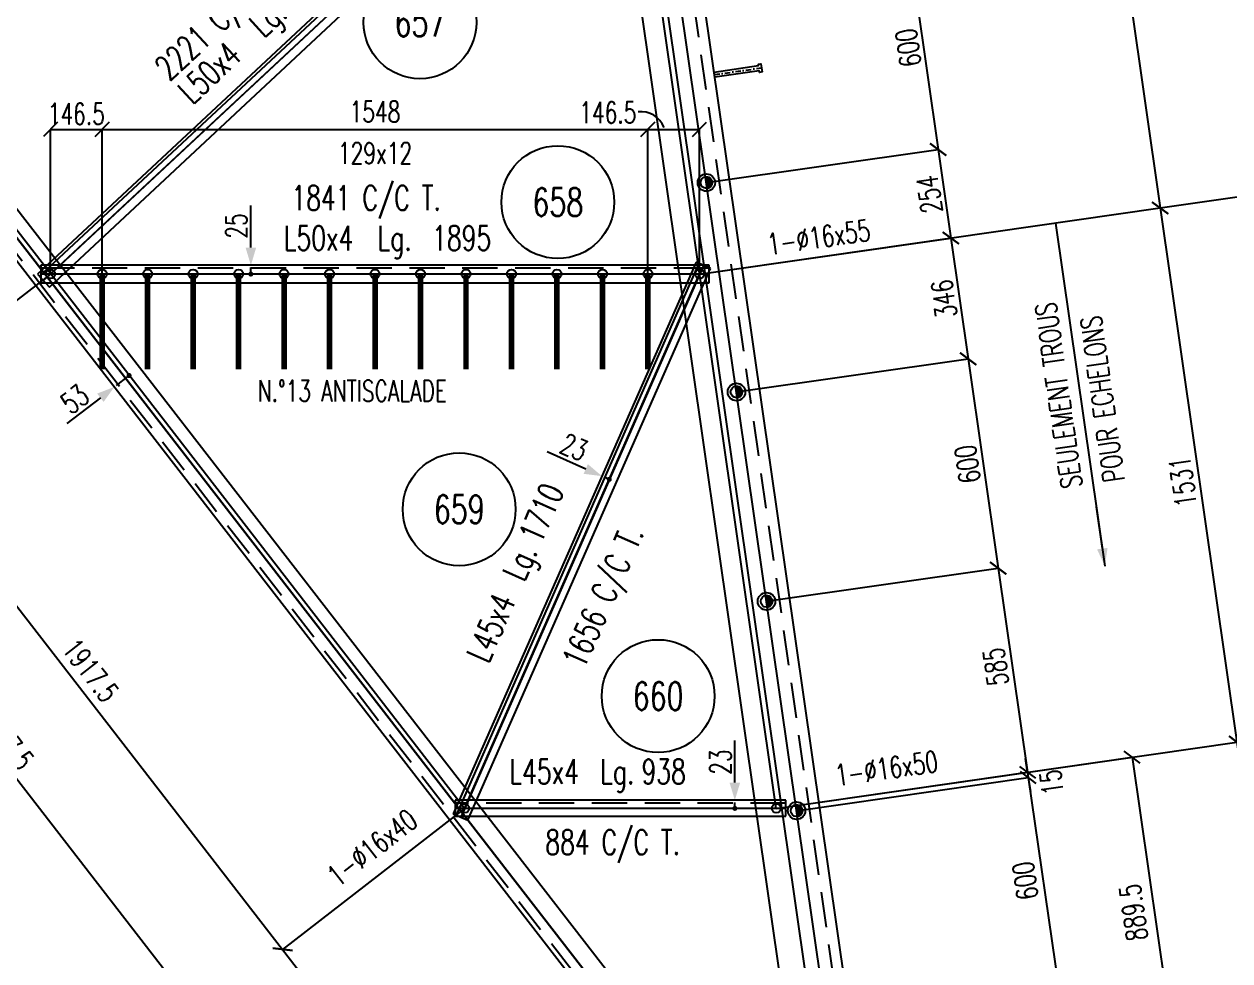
# Model space of a CAD drawing. Extents: x 87063 to 103283, y -59241 to -47761.
# Drawn here: x 93818 to 97238, y -54251 to -51594 of the extents above; entities that cross this region are included whole.
import ezdxf
from ezdxf.enums import TextEntityAlignment as Align

# ---------------------------------------------------------------- set-up
doc = ezdxf.new("R2010")
doc.units = 0
doc.header["$LTSCALE"] = 200
doc.header["$MEASUREMENT"] = 0
doc.linetypes.add('DASHDOT', pattern=[1, 0.5, -0.25, 0, -0.25])
doc.linetypes.add('DASHED', pattern=[0.75, 0.5, -0.25])
doc.layers.get('0').update_dxf_attribs({"linetype": 'CONTINUOUS'})
for name, color, linetype in [('ASSI', 3, 'CONTINUOUS'), ('BOLLINI_1', 7, 'CONTINUOUS'), ('Echelon', 3, 'CONTINUOUS'), ('FORI', 2, 'CONTINUOUS'), ('LINEA_ANG', 2, 'CONTINUOUS'), ('LS', 7, 'CONTINUOUS'), ('MZ', 6, 'DASHDOT'), ('QT_MAL', 7, 'CONTINUOUS'), ('QT_MPR', 7, 'CONTINUOUS'), ('QT_MSP', 7, 'CONTINUOUS'), ('TRAT-Y', 7, 'DASHED')]:
    doc.layers.add(name, color=color, linetype=linetype)
doc.styles.add('QUOTE', font='ROMANS8.SHX', dxfattribs={"width": 0.7})
doc.styles.add('RQL', font='ROMANS8.SHX', dxfattribs={"width": 0.7})
doc.styles.add('RS', font='ROMANS8.shx', dxfattribs={"width": 0.7})
doc.styles.get("Standard").update_dxf_attribs({"font": 'ROMANS8.SHX', "width": 0.7})
doc.dimstyles.new('FRECCE1_20', dxfattribs={"dimtxt": 60, "dimasz": 6.6667, "dimexe": 0, "dimexo": 0, "dimgap": 1, "dimtad": 1, "dimzin": 0, "dimdsep": 46, "dimtxsty": 'RS', "dimblk1": 'QUOTP', "dimblk2": 'QUOTF', "dimsah": 1, "dimcen": 0, "dimclrd": 2, "dimclre": 2, "dimclrt": 7, "dimadec": 0, "dimazin": 0, "dimtfac": 1, "dimtix": 1, "dimtmove": 2, "dimatfit": 3, "dimldrblk": 'QUOTP', "dimfxl": 1, "dimtolj": 1, "dimtzin": 0, "dimarcsym": 0})
doc.dimstyles.new('TRATTO_20', dxfattribs={"dimscale": 0, "dimtxt": 60, "dimasz": 40, "dimexe": 0, "dimexo": 0, "dimgap": 10, "dimtad": 1, "dimrnd": 0.5, "dimdsep": 46, "dimtxsty": 'RS', "dimblk1": 'OBLIQUE', "dimblk2": 'OBLIQUE', "dimsah": 1, "dimcen": 0.09, "dimclrd": 2, "dimclre": 2, "dimclrt": 7, "dimadec": 0, "dimazin": 0, "dimtfac": 1, "dimtix": 1, "dimtmove": 2, "dimatfit": 3, "dimfxl": 1, "dimtolj": 1, "dimtzin": 0, "dimarcsym": 0})

# ---------------------------------------------------------------- blocks, each defined once
blk = doc.blocks.new('ASSE98')
blk.add_line((0, 0), (1, 0))
at = {"color": 7, "style": 'QUOTE', "width": 0.5, "flags": 1}
for tag, p in [('TI', (1.38308, 6.82731)), ('DI_S', (1.38308, 6.42178)), ('D_S', (1.38308, 6.02092)), ('E_S', (1.38308, 5.68065)), ('NFORI', (1.36454, 5.29792)), ('ALAR', (1.36349, 4.93246)), ('FAM', (1.3775, 4.54645)), ('ALA', (1.38308, 4.19257)), ('DISP2', (1.38308, 3.84971)), ('DISP1', (1.38308, 3.50686)), ('PINZAF', (1.38308, 3.164)), ('PINZAI', (1.38308, 2.82114)), ('TRP', (1.38308, 2.47829)), ('NP', (1.38308, 2.13543)), ('SV', (1.38308, 1.79257)), ('PESO', (1.38308, 1.44971)), ('QUA', (1.38308, 1.10686)), ('LUN', (1.38308, 0.764)), ('PROF', (1.38308, 0.42114)), ('POS', (1.38308, 0.07829))]:
    blk.add_attdef(tag, p, '', height=0.2, dxfattribs=at)
at = {"color": 7, "flags": 1}
for tag, p in [('LAV1', (3.07431, 6.82847)), ('LAV2', (3.07431, 6.49513)), ('LAV3', (3.07431, 6.1618)), ('LAV4', (3.07431, 5.82847)), ('LAV5', (3.07431, 5.49513)), ('LAV6', (3.07431, 5.1618)), ('LAV7', (3.07431, 4.82847)), ('LAV8', (3.07431, 4.49513)), ('LAV9', (3.07431, 4.1618)), ('LAV10', (3.07431, 3.82847))]:
    blk.add_attdef(tag, p, '', height=0.2, dxfattribs=at)
blk = doc.blocks.new('16')
blk.add_circle((0, 0), 1)
blk = doc.blocks.new('_OBLIQUE')
at = {"color": 0, "linetype": 'ByBlock'}
blk.add_line((-0.5, -0.5), (0.5, 0.5), dxfattribs=at)
blk = doc.blocks.new('*D34')
at = {"layer": 'QT_MPR', "color": 2, "lineweight": -2, "transparency": 16777216}
for p, q in [((95516.7, -50787.2), (96823.3, -50599.7)), ((96823.3, -50599.7), (97040.8, -52115.4)), ((95734.2, -52302.9), (97040.8, -52115.4))]:
    blk.add_line(p, q, dxfattribs=at)
at = {"layer": 'QT_MPR', "color": 2, "lineweight": -2, "transparency": 16777216, "xscale": 40, "yscale": 40, "zscale": 40}
for p, rotation in [((96823.3, -50599.7), 98.16615670567538), ((97040.8, -52115.4), 278.1661567056754)]:
    blk.add_blockref('_OBLIQUE', p, dxfattribs=dict(at, rotation=rotation))
at = {"layer": 'QT_MPR', "color": 7, "transparency": 16777216, "insert": (96891.8, -51363.8), "char_height": 60, "attachment_point": 5, "rotation": 98.1662, "style": 'RS'}
blk.add_mtext('\\A1;1531', dxfattribs=at)
blk = doc.blocks.new('*D33')
at = {"layer": 'QT_MPR', "color": 2, "lineweight": -2, "transparency": 16777216}
for p, q in [((95734.2, -52302.9), (97040.8, -52115.4)), ((97040.8, -52115.4), (97258.3, -53631.1)), ((95951.7, -53818.6), (97258.3, -53631.1))]:
    blk.add_line(p, q, dxfattribs=at)
at = {"layer": 'QT_MPR', "color": 2, "lineweight": -2, "transparency": 16777216, "xscale": 40, "yscale": 40, "zscale": 40}
for p, rotation in [((97040.8, -52115.4), 98.16615670567538), ((97258.3, -53631.1), 278.1661567056754)]:
    blk.add_blockref('_OBLIQUE', p, dxfattribs=dict(at, rotation=rotation))
at = {"layer": 'QT_MPR', "color": 7, "transparency": 16777216, "insert": (97104.7, -52892), "char_height": 60, "attachment_point": 5, "rotation": 98.1662, "style": 'RS'}
blk.add_mtext('\\A1;1531', dxfattribs=at)
blk = doc.blocks.new('*D40')
at = {"layer": 'QT_MPR', "color": 2, "lineweight": -2, "transparency": 16777216}
for p, q in [((95951.7, -53818.6), (97258.3, -53631.1)), ((97258.3, -53631.1), (97477, -55154.7)), ((96225.8, -55334.3), (97477, -55154.7))]:
    blk.add_line(p, q, dxfattribs=at)
at = {"layer": 'QT_MPR', "color": 2, "lineweight": -2, "transparency": 16777216, "xscale": 40, "yscale": 40, "zscale": 40}
for p, rotation in [((97258.3, -53631.1), 98.16615670567538), ((97477, -55154.7), 278.1661567056754)]:
    blk.add_blockref('_OBLIQUE', p, dxfattribs=dict(at, rotation=rotation))
at = {"layer": 'QT_MPR', "color": 7, "transparency": 16777216, "insert": (97312.4, -54398.4), "char_height": 60, "attachment_point": 5, "rotation": 98.1662, "style": 'RS'}
blk.add_mtext('\\A1;1539.5', dxfattribs=at)
blk = doc.blocks.new('*D39')
at = {"layer": 'QT_MPR', "color": 2, "lineweight": -2, "transparency": 16777216}
for p, q in [((95951.7, -53818.6), (96961.4, -53673.7)), ((96961.4, -53673.7), (97087.7, -54553.9)), ((96093.9, -54696.6), (97087.7, -54553.9))]:
    blk.add_line(p, q, dxfattribs=at)
at = {"layer": 'QT_MPR', "color": 2, "lineweight": -2, "transparency": 16777216, "xscale": 40, "yscale": 40, "zscale": 40}
for p, rotation in [((96961.4, -53673.7), 98.16615670567538), ((97087.7, -54553.9), 278.1661567056754)]:
    blk.add_blockref('_OBLIQUE', p, dxfattribs=dict(at, rotation=rotation))
at = {"layer": 'QT_MPR', "color": 7, "transparency": 16777216, "insert": (96964.7, -54113.8), "char_height": 60, "attachment_point": 5, "rotation": 98.1662, "style": 'RS'}
blk.add_mtext('\\A1;889.5', dxfattribs=at)
blk = doc.blocks.new('*D51')
at = {"layer": 'QT_MPR', "color": 2, "lineweight": -2, "transparency": 16777216}
for p, q in [((92718.7, -50787.2), (92202.6, -51187.2)), ((92202.6, -51187.2), (93377.1, -52702.9)), ((93893.2, -52302.9), (93377.1, -52702.9))]:
    blk.add_line(p, q, dxfattribs=at)
at = {"layer": 'QT_MPR', "color": 2, "lineweight": -2, "transparency": 16777216, "xscale": 40, "yscale": 40, "zscale": 40}
for p, rotation in [((92202.6, -51187.2), 127.7719712303497), ((93377.1, -52702.9), 307.7719712303497)]:
    blk.add_blockref('_OBLIQUE', p, dxfattribs=dict(at, rotation=rotation))
at = {"layer": 'QT_MPR', "color": 7, "transparency": 16777216, "insert": (92834.4, -51900.5), "char_height": 60, "attachment_point": 5, "rotation": 307.772, "style": 'RS'}
blk.add_mtext('\\A1;1917.5', dxfattribs=at)
blk = doc.blocks.new('*D52')
at = {"layer": 'QT_MPR', "color": 2, "lineweight": -2, "transparency": 16777216}
for p, q in [((93893.2, -52302.9), (93377.1, -52702.9)), ((93377.1, -52702.9), (94551.6, -54218.6)), ((95067.7, -53818.6), (94551.6, -54218.6))]:
    blk.add_line(p, q, dxfattribs=at)
at = {"layer": 'QT_MPR', "color": 2, "lineweight": -2, "transparency": 16777216, "xscale": 40, "yscale": 40, "zscale": 40}
for p, rotation in [((93377.1, -52702.9), 127.7719712303497), ((94551.6, -54218.6), 307.7719712303497)]:
    blk.add_blockref('_OBLIQUE', p, dxfattribs=dict(at, rotation=rotation))
at = {"layer": 'QT_MPR', "color": 7, "transparency": 16777216, "insert": (94006.7, -53427.3), "char_height": 60, "attachment_point": 5, "rotation": 307.772, "style": 'RS'}
blk.add_mtext('\\A1;1917.5', dxfattribs=at)
blk = doc.blocks.new('*D53')
at = {"layer": 'QT_MPR', "color": 2, "lineweight": -2, "transparency": 16777216}
for p, q in [((95067.7, -53818.6), (94551.6, -54218.6)), ((94551.6, -54218.6), (95492.1, -55432.3)), ((95997.9, -55040.2), (95492.1, -55432.3))]:
    blk.add_line(p, q, dxfattribs=at)
at = {"layer": 'QT_MPR', "color": 2, "lineweight": -2, "transparency": 16777216, "xscale": 40, "yscale": 40, "zscale": 40}
for p, rotation in [((94551.6, -54218.6), 127.7719712303497), ((95492.1, -55432.3), 307.7719712303497)]:
    blk.add_blockref('_OBLIQUE', p, dxfattribs=dict(at, rotation=rotation))
at = {"layer": 'QT_MPR', "color": 7, "transparency": 16777216, "insert": (95048.9, -54788.7), "char_height": 60, "attachment_point": 5, "rotation": 307.772, "style": 'RS'}
blk.add_mtext('\\A1;1535.5', dxfattribs=at)
blk = doc.blocks.new('QUOTP')
at = {"layer": 'ASSI', "color": 2, "const_width": 1.07}
blk.add_lwpolyline([(-0.53, 0, 1), (0.53, 0, 1)], format="xyb", close=True, dxfattribs=at)
blk = doc.blocks.new('QUOTF')
at = {"layer": 'LS', "color": 2}
blk.add_line((7.5, 0), (25.5, 0), dxfattribs=at)
blk.add_solid([(7.5, 2.25), (0, 0), (7.5, -2.25)], dxfattribs=at)
blk = doc.blocks.new('*D144')
at = {"layer": 'QT_MAL', "color": 2, "lineweight": -2, "transparency": 16777216}
blk.add_line((94111, -52594.8), (94079.6, -52619.1), dxfattribs=at)
at = {"layer": 'QT_MAL', "color": 2, "lineweight": -2, "transparency": 16777216, "xscale": 6.6667, "yscale": 6.6667, "zscale": 6.6667}
for name, p, rotation in [('QUOTP', (94116.2, -52590.7), 37.77197123034964), ('QUOTF', (94074.3, -52623.1), 217.7719712303496)]:
    blk.add_blockref(name, p, dxfattribs=dict(at, rotation=rotation))
at = {"layer": 'QT_MAL', "color": 7, "transparency": 16777216, "insert": (93961.9, -52657.8), "char_height": 60, "attachment_point": 5, "rotation": 37.772, "style": 'RS'}
blk.add_mtext('\\A1;53', dxfattribs=at)
blk = doc.blocks.new('*D148')
at = {"layer": 'QT_MAL', "color": 2, "lineweight": -2, "transparency": 16777216}
blk.add_line((94461.6, -52296.2), (94461.6, -52284.6), dxfattribs=at)
at = {"layer": 'QT_MAL', "color": 2, "lineweight": -2, "transparency": 16777216, "xscale": 6.6667, "yscale": 6.6667, "zscale": 6.6667}
for name, p, rotation in [('QUOTF', (94461.6, -52277.9), 89.9999999999998), ('QUOTP', (94461.6, -52302.9), 269.9999999999998)]:
    blk.add_blockref(name, p, dxfattribs=dict(at, rotation=rotation))
at = {"layer": 'QT_MAL', "color": 7, "transparency": 16777216, "insert": (94420.2, -52166.2), "char_height": 60, "attachment_point": 5, "rotation": 90, "style": 'RS'}
blk.add_mtext('\\A1;25', dxfattribs=at)
blk = doc.blocks.new('*D149')
at = {"layer": 'QT_MAL', "color": 2, "lineweight": -2, "transparency": 16777216}
blk.add_line((95472, -52882.6), (95463.2, -52878.7), dxfattribs=at)
at = {"layer": 'QT_MAL', "color": 2, "lineweight": -2, "transparency": 16777216, "xscale": 6.6667, "yscale": 6.6667, "zscale": 6.6667}
for name, p, rotation in [('QUOTF', (95457.1, -52876), 156.2638726337537), ('QUOTP', (95478.1, -52885.3), 336.2638726337537)]:
    blk.add_blockref(name, p, dxfattribs=dict(at, rotation=rotation))
at = {"layer": 'QT_MAL', "color": 7, "transparency": 16777216, "insert": (95378.1, -52793.7), "char_height": 60, "attachment_point": 5, "rotation": 336.2639, "style": 'RS'}
blk.add_mtext('\\A1;23', dxfattribs=at)
blk = doc.blocks.new('*D150')
at = {"layer": 'QT_MAL', "color": 2, "lineweight": -2, "transparency": 16777216}
blk.add_line((95834.2, -53811.9), (95834.2, -53802.3), dxfattribs=at)
at = {"layer": 'QT_MAL', "color": 2, "lineweight": -2, "transparency": 16777216, "xscale": 6.6667, "yscale": 6.6667, "zscale": 6.6667}
for name, p, rotation in [('QUOTF', (95834.2, -53795.6), 90.0000000000004), ('QUOTP', (95834.2, -53818.6), 270.0000000000004)]:
    blk.add_blockref(name, p, dxfattribs=dict(at, rotation=rotation))
at = {"layer": 'QT_MAL', "color": 7, "transparency": 16777216, "insert": (95793.5, -53687.4), "char_height": 60, "attachment_point": 5, "rotation": 90, "style": 'RS'}
blk.add_mtext('\\A1;23', dxfattribs=at)
blk = doc.blocks.new('xxx')
blk.add_circle((0, 0), 8)
at = {"color": 3, "style": 'RQL', "width": 0.7}
blk.add_attdef('POS', text='', height=4, dxfattribs=at).set_placement((0, 0), align=Align.MIDDLE)
at = {"color": 3, "style": 'RQL', "width": 0.7, "flags": 1}
blk.add_attdef('POS1', (-0.39, -5.42), '', height=2, dxfattribs=at)
at = {"style": 'RQL', "width": 0.7, "flags": 1}
blk.add_attdef('TIPO', (-0.39, -8.66), '', height=2, dxfattribs=at)
blk = doc.blocks.new('*D63')
at = {"layer": 'LS', "color": 2, "lineweight": -2, "transparency": 16777216}
for p, q in [((98247.7, -49271.5), (99321, -49271.5)), ((99321, -55334.3), (99321, -49271.5)), ((96225.8, -55334.3), (99321, -55334.3))]:
    blk.add_line(p, q, dxfattribs=at)
at = {"layer": 'LS', "color": 2, "lineweight": -2, "transparency": 16777216, "xscale": 40, "yscale": 40, "zscale": 40}
for p, rotation in [((99321, -49271.5), 90), ((99321, -55334.3), 270)]:
    blk.add_blockref('_OBLIQUE', p, dxfattribs=dict(at, rotation=rotation))
at = {"layer": 'LS', "color": 7, "transparency": 16777216, "insert": (99281, -52302.9), "char_height": 60, "attachment_point": 5, "rotation": 90, "style": 'RS'}
blk.add_mtext('\\A1;6000', dxfattribs=at)
blk = doc.blocks.new('*D67')
at = {"layer": 'LS', "color": 2, "lineweight": -2, "transparency": 16777216}
for p, q in [((98727.6, -53818.6), (99021, -53818.6)), ((99021, -53818.6), (99021, -55334.3)), ((96225.8, -55334.3), (99021, -55334.3))]:
    blk.add_line(p, q, dxfattribs=at)
at = {"layer": 'LS', "color": 2, "lineweight": -2, "transparency": 16777216, "xscale": 40, "yscale": 40, "zscale": 40}
for p, rotation in [((99021, -53818.6), 90), ((99021, -55334.3), 270)]:
    blk.add_blockref('_OBLIQUE', p, dxfattribs=dict(at, rotation=rotation))
at = {"layer": 'LS', "color": 7, "transparency": 16777216, "insert": (98981, -54576.4), "char_height": 60, "attachment_point": 5, "rotation": 90, "style": 'RS'}
blk.add_mtext('\\A1;1500', dxfattribs=at)
blk = doc.blocks.new('*D70')
at = {"layer": 'QT_MPR', "color": 2, "lineweight": -2, "transparency": 16777216}
for p, q in [((92661.6, -53314.2), (93167.5, -52922.2)), ((93167.5, -52922.2), (94286.9, -54366.8)), ((93781, -54758.8), (94286.9, -54366.8))]:
    blk.add_line(p, q, dxfattribs=at)
at = {"layer": 'QT_MPR', "color": 2, "lineweight": -2, "transparency": 16777216, "xscale": 40, "yscale": 40, "zscale": 40}
for p, rotation in [((93167.5, -52922.2), 127.7719712303499), ((94286.9, -54366.8), 307.7719712303499)]:
    blk.add_blockref('_OBLIQUE', p, dxfattribs=dict(at, rotation=rotation))
at = {"layer": 'QT_MPR', "color": 7, "transparency": 16777216, "insert": (93765.9, -53619.5), "char_height": 60, "attachment_point": 5, "rotation": 307.772, "style": 'RS'}
blk.add_mtext('\\A1;1827.5', dxfattribs=at)
blk = doc.blocks.new('bull')
at = {"style": 'RS', "width": 0.7, "flags": 1}
for tag, p in [('NN', (-12.25, 0)), ('DIAMETRO', (0, -4.86)), ('SERRAGGIO', (0, -9.71)), ('LUNGHEZZA', (0, -14.57)), ('NB', (0, -19.43)), ('TIPO', (0, -24.12)), ('EL', (-0.14, -29))]:
    blk.add_attdef(tag, p, '', height=3, dxfattribs=at)
at = {"style": 'RS', "width": 0.7}
blk.add_attdef('BULLONE', (0, 0), '', height=3, dxfattribs=at)
blk = doc.blocks.new('*D102')
at = {"layer": 'QT_MPR', "color": 2, "lineweight": -2, "transparency": 16777216}
for p, q in [((93893.2, -52302.9), (93893.2, -51892.3)), ((93893.2, -51892.3), (94039.7, -51892.3)), ((94039.7, -52302.9), (94039.7, -51892.3))]:
    blk.add_line(p, q, dxfattribs=at)
at = {"layer": 'QT_MPR', "color": 2, "lineweight": -2, "transparency": 16777216, "xscale": 40, "yscale": 40, "zscale": 40}
for p, rotation in [((93893.2, -51892.3), 179.9999999999997), ((94039.7, -51892.3), 359.9999999999997)]:
    blk.add_blockref('_OBLIQUE', p, dxfattribs=dict(at, rotation=rotation))
at = {"layer": 'QT_MPR', "color": 7, "transparency": 16777216, "insert": (93966.5, -51848.4), "char_height": 60, "attachment_point": 5, "style": 'RS'}
blk.add_mtext('\\A1;146.5', dxfattribs=at)
blk = doc.blocks.new('*D101')
at = {"layer": 'QT_MPR', "color": 2, "lineweight": -2, "transparency": 16777216}
for p, q in [((94039.7, -52302.9), (94039.7, -51892.3)), ((94039.7, -51892.3), (95587.7, -51892.3)), ((95587.7, -52302.9), (95587.7, -51892.3))]:
    blk.add_line(p, q, dxfattribs=at)
at = {"layer": 'QT_MPR', "color": 2, "lineweight": -2, "transparency": 16777216, "xscale": 40, "yscale": 40, "zscale": 40}
for p, rotation in [((94039.7, -51892.3), 179.9999999999997), ((95587.7, -51892.3), 359.9999999999997)]:
    blk.add_blockref('_OBLIQUE', p, dxfattribs=dict(at, rotation=rotation))
at = {"layer": 'QT_MPR', "color": 7, "transparency": 16777216, "insert": (94813.7, -51959.8), "char_height": 60, "attachment_point": 5, "style": 'RS'}
blk.add_mtext('\\A1;129x12', dxfattribs=at)
blk = doc.blocks.new('*D100')
at = {"layer": 'QT_MPR', "color": 2, "lineweight": -2, "transparency": 16777216}
for p, q in [((94039.7, -52302.9), (94039.7, -51892.3)), ((94039.7, -51892.3), (95587.7, -51892.3)), ((95587.7, -52302.9), (95587.7, -51892.3))]:
    blk.add_line(p, q, dxfattribs=at)
at = {"layer": 'QT_MPR', "color": 2, "lineweight": -2, "transparency": 16777216, "xscale": 40, "yscale": 40, "zscale": 40}
for p, rotation in [((94039.7, -51892.3), 179.9999999999997), ((95587.7, -51892.3), 359.9999999999997)]:
    blk.add_blockref('_OBLIQUE', p, dxfattribs=dict(at, rotation=rotation))
at = {"layer": 'QT_MPR', "color": 7, "transparency": 16777216, "insert": (94813.7, -51842.3), "char_height": 60, "attachment_point": 5, "style": 'RS'}
blk.add_mtext('\\A1;1548', dxfattribs=at)
blk = doc.blocks.new('*D103')
at = {"layer": 'QT_MPR', "color": 2, "lineweight": -2, "transparency": 16777216}
for p, q in [((95587.7, -52302.9), (95587.7, -51892.3)), ((95587.7, -51892.3), (95734.2, -51892.3)), ((95734.2, -52302.9), (95734.2, -51892.3))]:
    blk.add_line(p, q, dxfattribs=at)
at = {"layer": 'QT_MPR', "color": 2, "lineweight": -2, "transparency": 16777216, "xscale": 40, "yscale": 40, "zscale": 40}
for p, rotation in [((95587.7, -51892.3), 179.9999999999997), ((95734.2, -51892.3), 359.9999999999997)]:
    blk.add_blockref('_OBLIQUE', p, dxfattribs=dict(at, rotation=rotation))
at = {"layer": 'QT_MPR', "color": 7, "transparency": 16777216, "insert": (95473.8, -51844.5), "char_height": 60, "attachment_point": 5, "style": 'RS'}
blk.add_mtext('\\A1;146.5', dxfattribs=at)
blk = doc.blocks.new('P20')
at = {"color": 0}
for p, q in [((0, 0.98), (0.02, 1)), ((0, 0.94), (0.06, 1)), ((1, -0.01), (0, 0.99)), ((0, 0.89), (0.1, 0.99)), ((0, 0.85), (0.14, 0.99)), ((0, 0.8), (0.18, 0.98)), ((0, 0.76), (0.22, 0.98)), ((0, 0.71), (0.25, 0.97)), ((0, 0.67), (0.29, 0.96)), ((1, -0.05), (0, 0.95)), ((0, 0.62), (0.32, 0.95)), ((0, 0.58), (0.36, 0.93)), ((0, 0.53), (0.39, 0.92)), ((0, 0.49), (0.42, 0.91)), ((1, -0.09), (0, 0.9)), ((0, 0.44), (0.45, 0.89)), ((0, 0.4), (0.48, 0.88)), ((0.99, -0.13), (0, 0.86)), ((0, 0.35), (0.51, 0.86)), ((0, 0.31), (0.54, 0.84)), ((0, 0.26), (0.56, 0.83)), ((0.99, -0.17), (0, 0.81)), ((0, 0.22), (0.59, 0.81)), ((0, 0.17), (0.61, 0.79)), ((0.98, -0.21), (0, 0.77)), ((0, 0.13), (0.64, 0.77)), ((0, 0.08), (0.66, 0.75)), ((0, 0.04), (0.69, 0.73)), ((0.97, -0.25), (0, 0.72)), ((0, -0.01), (0.71, 0.7)), ((0.96, -0.28), (0, 0.68)), ((0, -0.05), (0.73, 0.68)), ((0, -0.1), (0.75, 0.66)), ((0.95, -0.32), (0, 0.63)), ((0, -0.14), (0.77, 0.63)), ((0, -0.19), (0.79, 0.61)), ((0.94, -0.35), (0, 0.59)), ((0, -0.23), (0.81, 0.58)), ((0, -0.28), (0.83, 0.56)), ((0.92, -0.38), (0, 0.54)), ((0, -0.32), (0.85, 0.53)), ((0.91, -0.41), (0, 0.5)), ((0, -0.36), (0.87, 0.5)), ((0, -0.41), (0.88, 0.47)), ((0.9, -0.44), (0, 0.45)), ((0, -0.45), (0.9, 0.44)), ((0.88, -0.47), (0, 0.41)), ((0, -0.5), (0.91, 0.41)), ((0, -0.54), (0.92, 0.38)), ((0.87, -0.5), (0, 0.36)), ((0, -0.59), (0.94, 0.35)), ((0.85, -0.53), (0, 0.32)), ((0, -0.63), (0.95, 0.31)), ((0, -0.68), (0.96, 0.28)), ((0.83, -0.56), (0, 0.27)), ((0, -0.72), (0.97, 0.25)), ((0.81, -0.58), (0, 0.23)), ((0, -0.77), (0.98, 0.21)), ((0.79, -0.61), (0, 0.18)), ((0, -0.81), (0.99, 0.17)), ((0.77, -0.63), (0, 0.14)), ((0, -0.86), (0.99, 0.13)), ((0.75, -0.66), (0, 0.09)), ((0, -0.9), (1, 0.09)), ((0.73, -0.68), (0, 0.05)), ((0, -0.95), (1, 0.05)), ((0.71, -0.7), (0, 0.01)), ((0, -0.99), (1, 0.01)), ((1, 0.04), (0.04, 1)), ((1, 0.09), (0.09, 1)), ((0.99, 0.14), (0.14, 0.99)), ((0.98, 0.19), (0.19, 0.98)), ((0.97, 0.25), (0.25, 0.97)), ((0.95, 0.31), (0.31, 0.95)), ((0.92, 0.38), (0.38, 0.92)), ((0.88, 0.47), (0.47, 0.88)), ((0.81, 0.59), (0.59, 0.81)), ((0.69, -0.73), (0, -0.04)), ((0.66, -0.75), (0, -0.08)), ((0.64, -0.77), (0, -0.13)), ((0.61, -0.79), (0, -0.17)), ((0.59, -0.81), (0, -0.22)), ((0.56, -0.83), (0, -0.26)), ((0.54, -0.84), (0, -0.31)), ((0.51, -0.86), (0, -0.35)), ((0.48, -0.88), (0, -0.4)), ((0.45, -0.89), (0, -0.44)), ((0.42, -0.91), (0, -0.49)), ((0.39, -0.92), (0, -0.53)), ((0.36, -0.93), (0, -0.58)), ((0.32, -0.95), (0, -0.62)), ((0.29, -0.96), (0, -0.67)), ((0.25, -0.97), (0, -0.71)), ((0.22, -0.98), (0, -0.76)), ((0.18, -0.98), (0, -0.8)), ((0.14, -0.99), (0, -0.85)), ((0.1, -0.99), (0, -0.89)), ((0.04, -1), (1, -0.04)), ((0.09, -1), (1, -0.09)), ((0.14, -0.99), (0.99, -0.14)), ((0.19, -0.98), (0.98, -0.19)), ((0.25, -0.97), (0.97, -0.25)), ((0.31, -0.95), (0.95, -0.31)), ((0.38, -0.92), (0.92, -0.38)), ((0.47, -0.88), (0.88, -0.47)), ((0.59, -0.81), (0.81, -0.59))]:
    blk.add_line(p, q, dxfattribs=at)
for radius in [1.5, 1]:
    blk.add_circle((0, 0), radius)
blk = doc.blocks.new('A$C6E393FD9')
at = {"layer": 'Echelon'}
blk.add_lwpolyline([(2.5, 0), (0, 19.8), (168.6, 41.4), (167.9, 47.2), (177.8, 48.5), (181.8, 17.1), (171.9, 15.8), (171.2, 21.6), (2.5, 0)], close=True, dxfattribs=at)
at = {"layer": 'MZ', "ltscale": 0.2}
blk.add_line((1.3, 9.9), (179.8, 32.8), dxfattribs=at)
blk = doc.blocks.new('*D120')
at = {"layer": 'QT_MSP', "color": 2, "lineweight": -2, "transparency": 16777216}
for p, q in [((95668.3, -51449.5), (96325.6, -51355.2)), ((96325.6, -51355.2), (96410.8, -51949.1)), ((95753.6, -52043.4), (96410.8, -51949.1))]:
    blk.add_line(p, q, dxfattribs=at)
at = {"layer": 'QT_MSP', "color": 2, "lineweight": -2, "transparency": 16777216, "xscale": 40, "yscale": 40, "zscale": 40}
for p, rotation in [((96325.6, -51355.2), 98.16615670567538), ((96410.8, -51949.1), 278.1661567056754)]:
    blk.add_blockref('_OBLIQUE', p, dxfattribs=dict(at, rotation=rotation))
at = {"layer": 'QT_MSP', "color": 7, "transparency": 16777216, "insert": (96326.1, -51661), "char_height": 60, "attachment_point": 5, "rotation": 98.1662, "style": 'RS'}
blk.add_mtext('\\A1;600', dxfattribs=at)
blk = doc.blocks.new('*D119')
at = {"layer": 'QT_MSP', "color": 2, "lineweight": -2, "transparency": 16777216}
for p, q in [((95753.6, -52043.4), (96410.8, -51949.1)), ((96410.8, -51949.1), (96446.9, -52200.6)), ((95734.2, -52302.9), (96446.9, -52200.6))]:
    blk.add_line(p, q, dxfattribs=at)
at = {"layer": 'QT_MSP', "color": 2, "lineweight": -2, "transparency": 16777216, "xscale": 40, "yscale": 40, "zscale": 40}
for p, rotation in [((96410.8, -51949.1), 98.16615670567538), ((96446.9, -52200.6), 278.1661567056754)]:
    blk.add_blockref('_OBLIQUE', p, dxfattribs=dict(at, rotation=rotation))
at = {"layer": 'QT_MSP', "color": 7, "transparency": 16777216, "insert": (96386.2, -52076.8), "char_height": 60, "attachment_point": 5, "rotation": 98.1662, "style": 'RS'}
blk.add_mtext('\\A1;254', dxfattribs=at)
blk = doc.blocks.new('*D130')
at = {"layer": 'QT_MSP', "color": 2, "lineweight": -2, "transparency": 16777216}
for p, q in [((95734.2, -52302.9), (96446.9, -52200.6)), ((96446.9, -52200.6), (96496.1, -52543)), ((95838.8, -52637.3), (96496.1, -52543))]:
    blk.add_line(p, q, dxfattribs=at)
at = {"layer": 'QT_MSP', "color": 2, "lineweight": -2, "transparency": 16777216, "xscale": 40, "yscale": 40, "zscale": 40}
for p, rotation in [((96446.9, -52200.6), 98.16615670567538), ((96496.1, -52543), 278.1661567056754)]:
    blk.add_blockref('_OBLIQUE', p, dxfattribs=dict(at, rotation=rotation))
at = {"layer": 'QT_MSP', "color": 7, "transparency": 16777216, "insert": (96427.6, -52373.1), "char_height": 60, "attachment_point": 5, "rotation": 98.1662, "style": 'RS'}
blk.add_mtext('\\A1;346', dxfattribs=at)
blk = doc.blocks.new('*D129')
at = {"layer": 'QT_MSP', "color": 2, "lineweight": -2, "transparency": 16777216}
for p, q in [((95838.8, -52637.3), (96496.1, -52543)), ((96496.1, -52543), (96581.3, -53136.9)), ((95924, -53231.2), (96581.3, -53136.9))]:
    blk.add_line(p, q, dxfattribs=at)
at = {"layer": 'QT_MSP', "color": 2, "lineweight": -2, "transparency": 16777216, "xscale": 40, "yscale": 40, "zscale": 40}
for p, rotation in [((96496.1, -52543), 98.16615670567538), ((96581.3, -53136.9), 278.1661567056754)]:
    blk.add_blockref('_OBLIQUE', p, dxfattribs=dict(at, rotation=rotation))
at = {"layer": 'QT_MSP', "color": 7, "transparency": 16777216, "insert": (96494, -52842.2), "char_height": 60, "attachment_point": 5, "rotation": 98.1662, "style": 'RS'}
blk.add_mtext('\\A1;600', dxfattribs=at)
blk = doc.blocks.new('*D128')
at = {"layer": 'QT_MSP', "color": 2, "lineweight": -2, "transparency": 16777216}
for p, q in [((95924, -53231.2), (96581.3, -53136.9)), ((96581.3, -53136.9), (96664.4, -53716.3)), ((95951.7, -53818.6), (96664.4, -53716.3))]:
    blk.add_line(p, q, dxfattribs=at)
at = {"layer": 'QT_MSP', "color": 2, "lineweight": -2, "transparency": 16777216, "xscale": 40, "yscale": 40, "zscale": 40}
for p, rotation in [((96581.3, -53136.9), 98.16615670567538), ((96664.4, -53716.3), 278.1661567056754)]:
    blk.add_blockref('_OBLIQUE', p, dxfattribs=dict(at, rotation=rotation))
at = {"layer": 'QT_MSP', "color": 7, "transparency": 16777216, "insert": (96574.1, -53416.8), "char_height": 60, "attachment_point": 5, "rotation": 98.1662, "style": 'RS'}
blk.add_mtext('\\A1;585', dxfattribs=at)
blk = doc.blocks.new('*D132')
at = {"layer": 'QT_MSP', "color": 2, "lineweight": -2, "transparency": 16777216}
for p, q in [((96664.4, -53716.3), (96658.7, -53676.7)), ((95951.7, -53818.6), (96664.4, -53716.3)), ((96664.4, -53716.3), (96666.5, -53730.8)), ((96009.2, -53825.2), (96666.5, -53730.8)), ((96666.5, -53730.8), (96672.2, -53770.4))]:
    blk.add_line(p, q, dxfattribs=at)
at = {"layer": 'QT_MSP', "color": 2, "lineweight": -2, "transparency": 16777216, "xscale": 40, "yscale": 40, "zscale": 40}
for p, rotation in [((96664.4, -53716.3), 278.1661567056754), ((96666.5, -53730.8), 98.16615670567538)]:
    blk.add_blockref('_OBLIQUE', p, dxfattribs=dict(at, rotation=rotation))
at = {"layer": 'QT_MSP', "color": 7, "transparency": 16777216, "insert": (96732.4, -53744.7), "char_height": 60, "attachment_point": 5, "rotation": 98.1662, "style": 'RS'}
blk.add_mtext('\\A1;15', dxfattribs=at)
blk = doc.blocks.new('*D131')
at = {"layer": 'QT_MSP', "color": 2, "lineweight": -2, "transparency": 16777216}
for p, q in [((96009.2, -53825.2), (96666.5, -53730.8)), ((96666.5, -53730.8), (96751.7, -54324.8)), ((96094.5, -54419.1), (96751.7, -54324.8))]:
    blk.add_line(p, q, dxfattribs=at)
at = {"layer": 'QT_MSP', "color": 2, "lineweight": -2, "transparency": 16777216, "xscale": 40, "yscale": 40, "zscale": 40}
for p, rotation in [((96666.5, -53730.8), 98.16615670567538), ((96751.7, -54324.8), 278.1661567056754)]:
    blk.add_blockref('_OBLIQUE', p, dxfattribs=dict(at, rotation=rotation))
at = {"layer": 'QT_MSP', "color": 7, "transparency": 16777216, "insert": (96657.9, -54024.1), "char_height": 60, "attachment_point": 5, "rotation": 98.1662, "style": 'RS'}
blk.add_mtext('\\A1;600', dxfattribs=at)

msp = doc.modelspace()

# ---------------------------------------------------------------- linework, layer by layer
at = {"layer": 'LINEA_ANG'}
for p, q in [((96242.125, -54983.409), (95341.422, -48706.705)), ((95163.247, -48732.273), (96063.95, -55008.977)), ((96054.017, -55030.973), (91632.845, -49325.47)), ((91536.591, -49348.189), (96019.628, -55133.527)), ((95519.401, -50750.527), (93856.474, -52303.041)), ((93862.275, -52309.254), (95525.201, -50756.74)), ((93890.595, -52339.589), (95553.522, -50787.074)), ((95761.225, -52277.913), (93866.225, -52277.913)), ((93866.225, -52277.913), (93866.225, -52327.913)), ((95724.039, -52268.939), (95035.721, -53834.288)), ((95731.82, -52272.36), (95043.502, -53837.709)), ((95765.233, -52287.052), (95724.039, -52268.939)), ((95761.225, -52327.913), (95761.225, -52277.913)), ((93856.474, -52303.041), (93890.595, -52339.589)), ((95076.915, -53852.402), (95765.233, -52287.052)), ((93866.225, -52327.913), (95761.225, -52327.913)), ((95978.725, -53795.599), (95040.725, -53795.599)), ((95040.725, -53795.599), (95040.725, -53840.599)), ((95978.725, -53840.599), (95978.725, -53795.599)), ((95035.721, -53834.288), (95076.915, -53852.402)), ((95040.725, -53840.599), (95978.725, -53840.599))]:
    msp.add_line(p, q, dxfattribs=at)
at = {"layer": 'LS', "color": 6}
for p, q in [((96186.205, -55339.968), (95236.578, -48722.331)), ((96306.1, -55893.877), (95276.173, -48716.649)), ((95951.725, -53818.599), (95286.768, -49184.725)), ((96225.799, -55334.286), (91527.799, -49271.539)), ((95067.745, -53818.599), (92718.745, -50787.226)), ((93893.245, -52302.913), (95516.725, -50787.226)), ((95734.225, -52302.913), (93893.245, -52302.913)), ((95067.745, -53818.599), (95734.225, -52302.913)), ((95951.725, -53818.599), (95067.745, -53818.599))]:
    msp.add_line(p, q, dxfattribs=at)
at = {"layer": 'LS', "color": 2}
for p, q in [((97040.841, -52115.414), (98347.457, -51927.916)), ((96743.883, -52158.028), (96883.527, -53131.16))]:
    msp.add_line(p, q, dxfattribs=at)
at = {"layer": 'LS', "color": 6, "const_width": 16}
for points in [[(94039.745, -52302.913), (94039.745, -52572.913)], [(94297.745, -52302.913), (94297.745, -52572.913)], [(94555.745, -52302.913), (94555.745, -52572.913)], [(94813.745, -52302.913), (94813.745, -52572.913)], [(95071.745, -52302.913), (95071.745, -52572.913)], [(95329.745, -52302.913), (95329.745, -52572.913)], [(95587.725, -52302.913), (95587.725, -52572.913)]]:
    msp.add_lwpolyline(points, dxfattribs=at)
at = {"layer": 'LS', "color": 2, "linetype": 'DASHED', "const_width": 16}
for points in [[(94168.745, -52302.913), (94168.745, -52572.913)], [(94426.745, -52302.913), (94426.745, -52572.913)], [(94684.745, -52302.913), (94684.745, -52572.913)], [(94942.745, -52302.913), (94942.745, -52572.913)], [(95200.745, -52302.913), (95200.745, -52572.913)], [(95458.745, -52302.913), (95458.745, -52572.913)]]:
    msp.add_lwpolyline(points, dxfattribs=at)
at = {"layer": 'LS', "color": 6}
msp.add_arc((95567.577, -51913.128), 70.859, 21.610077, 96.262835, dxfattribs=at)
at = {"layer": 'TRAT-Y'}
for p, q in [((95311.726, -48710.967), (96212.429, -54987.671)), ((91546.866, -49340.226), (96029.904, -55125.564)), ((95761.225, -52286.413), (93866.225, -52286.413)), ((95978.725, -53804.099), (95040.725, -53804.099))]:
    msp.add_line(p, q, dxfattribs=at)

# ---------------------------------------------------------------- block references
at = {"layer": 'ASSI'}
for p, xscale, rotation in [((96242.125, -54983.409), 6341, 98.16615670567546), ((91568.209, -49323.688), 7319, 307.7719712303496)]:
    msp.add_blockref('ASSE98', p, dxfattribs=dict(at, xscale=xscale, rotation=rotation))
ref = msp.add_blockref('ASSE98', (95536.461, -50768.801), dxfattribs=dict(at, xscale=2275, zscale=2275, rotation=223.0333375457276))
ref.add_attrib('PROF', 'L50x4', (94295.627, -51824.411), dxfattribs={"layer": '0', "color": 2, "height": 70, "rotation": 43.033338, "style": 'QUOTE', "width": 0.7})
ref.add_attrib('LUN', '2275', (94598.585, -51541.569), dxfattribs={"layer": '0', "color": 2, "height": 70, "rotation": 43.033338, "style": 'QUOTE', "width": 0.7})
ref.add_attrib('PESO', '2221 C/C T.', (94230.324, -51757.693), dxfattribs={"layer": '0', "color": 2, "height": 70, "rotation": 43.033338, "style": 'QUOTE', "width": 0.7})
ref.add_attrib('SV', 'Lg.', (94498.255, -51635.237), dxfattribs={"layer": '0', "color": 2, "height": 70, "rotation": 43.033338, "style": 'QUOTE', "width": 0.7})
ref = msp.add_blockref('ASSE98', (95761.225, -52302.913), dxfattribs=dict(at, xscale=1895, zscale=1895, rotation=179.9999999999998))
ref.add_attrib('PROF', 'L50x4', (94555.182, -52235.768), dxfattribs={"layer": '0', "color": 2, "height": 70, "style": 'QUOTE', "width": 0.7})
ref.add_attrib('LUN', '1895', (94975.373, -52235.768), dxfattribs={"layer": '0', "color": 2, "height": 70, "style": 'QUOTE', "width": 0.7})
ref.add_attrib('PESO', '1841 C/C T.', (94576.381, -52121.879), dxfattribs={"layer": '0', "color": 2, "height": 70, "style": 'QUOTE', "width": 0.7})
ref.add_attrib('SV', 'Lg.', (94821.24, -52235.768), dxfattribs={"layer": '0', "color": 2, "height": 70, "style": 'QUOTE', "width": 0.7})
ref = msp.add_blockref('ASSE98', (95745.094, -52278.197), dxfattribs=dict(at, xscale=1710, zscale=1710, rotation=246.2638726337538))
ref.add_attrib('PROF', 'L45x4', (95134.568, -53410.749), dxfattribs={"layer": '0', "color": 2, "height": 70, "rotation": 66.263873, "style": 'QUOTE', "width": 0.7})
ref.add_attrib('LUN', '1710', (95283.764, -53071.452), dxfattribs={"layer": '0', "color": 2, "height": 70, "rotation": 66.263873, "style": 'QUOTE', "width": 0.7})
ref.add_attrib('PESO', '1656 C/C T.', (95406.1, -53425.849), dxfattribs={"layer": '0', "color": 2, "height": 70, "rotation": 66.263873, "style": 'QUOTE', "width": 0.7})
ref.add_attrib('SV', 'Lg.', (95236.591, -53178.732), dxfattribs={"layer": '0', "color": 2, "height": 70, "rotation": 66.263873, "style": 'QUOTE', "width": 0.7})
ref = msp.add_blockref('ASSE98', (95978.725, -53818.599), dxfattribs=dict(at, xscale=938, zscale=938, rotation=180.0000000000004))
ref.add_attrib('PROF', 'L45x4', (95194.981, -53749.185), dxfattribs={"layer": '0', "color": 2, "height": 70, "style": 'QUOTE', "width": 0.7})
ref.add_attrib('LUN', '938', (95569.406, -53749.185), dxfattribs={"layer": '0', "color": 2, "height": 70, "style": 'QUOTE', "width": 0.7})
ref.add_attrib('PESO', '884 C/C T.', (95296.701, -53949.551), dxfattribs={"layer": '0', "color": 2, "height": 70, "style": 'QUOTE', "width": 0.7})
ref.add_attrib('SV', 'Lg.', (95452.69, -53749.185), dxfattribs={"layer": '0', "color": 2, "height": 70, "style": 'QUOTE', "width": 0.7})
at = {"layer": 'BOLLINI_1', "xscale": 20, "yscale": 20, "zscale": 20}
for p, values in [((94941.168, -51588.813), {'POS': '657'}), ((95332.141, -52098.755), {'POS': '658'}), ((95052.394, -52970.132), {'POS': '659'}), ((95616.65, -53500.111), {'POS': '660'})]:
    msp.add_blockref('xxx', p, dxfattribs=at).add_auto_attribs(values)
at = {"layer": 'FORI', "xscale": 16.5, "yscale": 16.5, "zscale": 16.5, "rotation": 7.543052222774039}
for p in [(95753.56, -52043.406), (95838.787, -52637.322), (95924.013, -53231.238), (96009.24, -53825.154)]:
    msp.add_blockref('P20', p, dxfattribs=at)
at = {"layer": 'FORI', "xscale": 13, "yscale": 13, "zscale": 13}
for p in [(93893.245, -52302.913), (94039.745, -52302.913), (94168.745, -52302.913), (94297.745, -52302.913), (94426.745, -52302.913), (94555.745, -52302.913), (94684.745, -52302.913), (94813.745, -52302.913), (94942.745, -52302.913), (95071.745, -52302.913), (95200.745, -52302.913), (95329.745, -52302.913), (95458.745, -52302.913), (95587.725, -52302.913), (95734.225, -52302.913), (95067.745, -53818.599), (95951.725, -53818.599)]:
    msp.add_blockref('16', p, dxfattribs=at)
at = {"layer": 'LS', "color": 6, "xscale": 0.7500000000000001, "yscale": 0.7500000000000001, "zscale": 0.7500000000000001, "rotation": 0.8689474030015047}
msp.add_blockref('A$C6E393FD9', (95775.438, -51744.525), dxfattribs=at)
at = {"layer": 'LS', "color": 7, "xscale": 20, "yscale": 20, "zscale": 20}
for p, rotation, values in [((95931.088, -52248.957), 8.16615670567552, {'BULLONE': '1-%%c16x55                '}), ((96123.291, -53755.539), 8.166156705675816, {'BULLONE': '1-%%c16x50              '}), ((94708.356, -54043.703), 37.77197123035113, {'BULLONE': '1-%%c16x40                '})]:
    msp.add_blockref('bull', p, dxfattribs=dict(at, rotation=rotation)).add_auto_attribs(values)
at = {"layer": 'QT_MAL', "color": 2, "xscale": 6.666666666666648, "yscale": 6.666666666666648, "zscale": 6.666666666666648, "rotation": 98.16615670567633}
msp.add_blockref('QUOTF', (96883.527, -53131.16), dxfattribs=at)

# ---------------------------------------------------------------- texts
at = {"layer": 'QT_MPR', "color": 7, "style": 'RS', "width": 0.7}
for s, p in [('SEULEMENT TROUS', (96820.015, -52905.387)), ('POUR ECHELONS', (96939.929, -52888.179))]:
    msp.add_text(s, height=60, rotation=98.166157, dxfattribs=at).set_placement(p)
msp.add_text('N.°13 ANTISCALADE', height=60, dxfattribs=at).set_placement((94481.063, -52664.326))

# ---------------------------------------------------------------- dimensions: what is measured, and where the dimension line sits
at = {"layer": 'LS', "color": 6}
for base, p1, p2, text, picture, middle in [((99321.043, -49271.539), (96225.799, -55334.286), (98247.746, -49271.539), '6000', '*D63', (99281.043, -52302.913)), ((99021.043, -55334.286), (98727.586, -53818.599), (96225.799, -55334.286), '1500', '*D67', (98981.043, -54576.443))]:
    dim = msp.add_linear_dim(base=base, p1=p1, p2=p2, angle=90, text=text, dimstyle='TRATTO_20', override={"dimscale": 1}, dxfattribs=at)
    dim.commit()
    dim.dimension.update_dxf_attribs({"geometry": picture, "text_midpoint": middle})
at = {"layer": 'QT_MAL'}
for base, p1, p2, angle, text, picture, middle in [((94461.632, -52277.913), (94461.632, -52302.913), (94461.632, -52277.913), 90, '25', '*D148', (94420.201, -52166.179)), ((94074.338, -52623.14), (94116.232, -52590.676), (94074.338, -52623.14), 37.771971, '53', '*D144', (93961.88, -52657.796)), ((95457.087, -52876.031), (95478.142, -52885.289), (95457.087, -52876.031), 336.263873, '23', '*D149', (95378.127, -52793.672)), ((95834.244, -53795.599), (95834.244, -53818.599), (95834.244, -53795.599), 90, '23', '*D150', (95793.5, -53687.39))]:
    dim = msp.add_linear_dim(base=base, p1=p1, p2=p2, angle=angle, text=text, dimstyle='FRECCE1_20', dxfattribs=at)
    dim.commit()
    dim.dimension.update_dxf_attribs({"geometry": picture, "text_midpoint": middle, "dimtype": 160})
at = {"layer": 'QT_MPR'}
for base, p1, p2, angle, text, picture, middle in [((97040.841, -52115.414), (95516.725, -50787.226), (95734.225, -52302.913), 98.166157, '1531', '*D34', (96891.842, -51363.837)), ((93377.078, -52702.889), (92718.745, -50787.226), (93893.245, -52302.913), 307.771971, '1917.5', '*D51', (92834.422, -51900.531)), ((97258.341, -53631.101), (95734.225, -52302.913), (95951.725, -53818.599), 98.166157, '1531', '*D33', (97104.699, -52891.965)), ((94551.578, -54218.575), (93893.245, -52302.913), (95067.745, -53818.599), 307.771971, '1917.5', '*D52', (94006.66, -53427.298)), ((94286.879, -54366.761), (92661.614, -53314.228), (93780.987, -54758.774), 307.771971, '1827.5', '*D70', (93765.877, -53619.503)), ((97476.983, -55154.742), (95951.725, -53818.599), (96225.799, -55334.286), 98.166157, '1539.5', '*D40', (97312.398, -54398.45)), ((97087.696, -54553.946), (95951.725, -53818.599), (96093.876, -54696.559), 98.166157, '889.5', '*D39', (96964.682, -54113.819)), ((95492.05, -55432.25), (95067.745, -53818.599), (95997.941, -55040.237), 307.771971, '1535.5', '*D53', (95048.908, -54788.721))]:
    dim = msp.add_linear_dim(base=base, p1=p1, p2=p2, angle=angle, text=text, dimstyle='TRATTO_20', override={"dimscale": 1}, dxfattribs=at)
    dim.commit()
    dim.dimension.update_dxf_attribs({"geometry": picture, "text_midpoint": middle, "dimtype": 160})
for base, p1, p2, text, picture, middle in [((95587.725, -51892.335), (94039.745, -52302.913), (95587.725, -52302.913), '1548', '*D100', (94813.735, -51842.341)), ((95734.225, -51892.335), (95587.725, -52302.913), (95734.225, -52302.913), '146.5', '*D103', (95473.83, -51844.531)), ((94039.745, -51892.335), (93893.245, -52302.913), (94039.745, -52302.913), '146.5', '*D102', (93966.495, -51848.404)), ((95587.725, -51892.335), (94039.745, -52302.913), (95587.725, -52302.913), '129x12', '*D101', (94813.735, -51959.835))]:
    dim = msp.add_linear_dim(base=base, p1=p1, p2=p2, text=text, dimstyle='TRATTO_20', override={"dimscale": 1}, dxfattribs=at)
    dim.commit()
    dim.dimension.update_dxf_attribs({"geometry": picture, "text_midpoint": middle, "dimtype": 160})
at = {"layer": 'QT_MSP'}
for base, p1, p2, text, picture, middle in [((96410.827, -51949.088), (95668.333, -51449.489), (95753.56, -52043.406), '600', '*D120', (96326.083, -51661.03)), ((96446.925, -52200.641), (95753.56, -52043.406), (95734.225, -52302.913), '254', '*D119', (96386.217, -52076.836)), ((96496.054, -52543.004), (95734.225, -52302.913), (95838.787, -52637.322), '346', '*D130', (96427.615, -52373.1)), ((96581.28, -53136.921), (95838.787, -52637.322), (95924.013, -53231.238), '600', '*D129', (96494.04, -52842.163)), ((96664.425, -53716.328), (95924.013, -53231.238), (95951.725, -53818.599), '585', '*D128', (96574.081, -53416.754)), ((96666.507, -53730.837), (95951.725, -53818.599), (96009.24, -53825.154), '15', '*D132', (96732.354, -53744.66)), ((96751.733, -54324.753), (96009.24, -53825.154), (96094.466, -54419.07), '600', '*D131', (96657.924, -54024.096))]:
    dim = msp.add_linear_dim(base=base, p1=p1, p2=p2, angle=98.166157, text=text, dimstyle='TRATTO_20', override={"dimscale": 1}, dxfattribs=at)
    dim.commit()
    dim.dimension.update_dxf_attribs({"geometry": picture, "text_midpoint": middle, "dimtype": 160})

doc.saveas('drawing.dxf')
